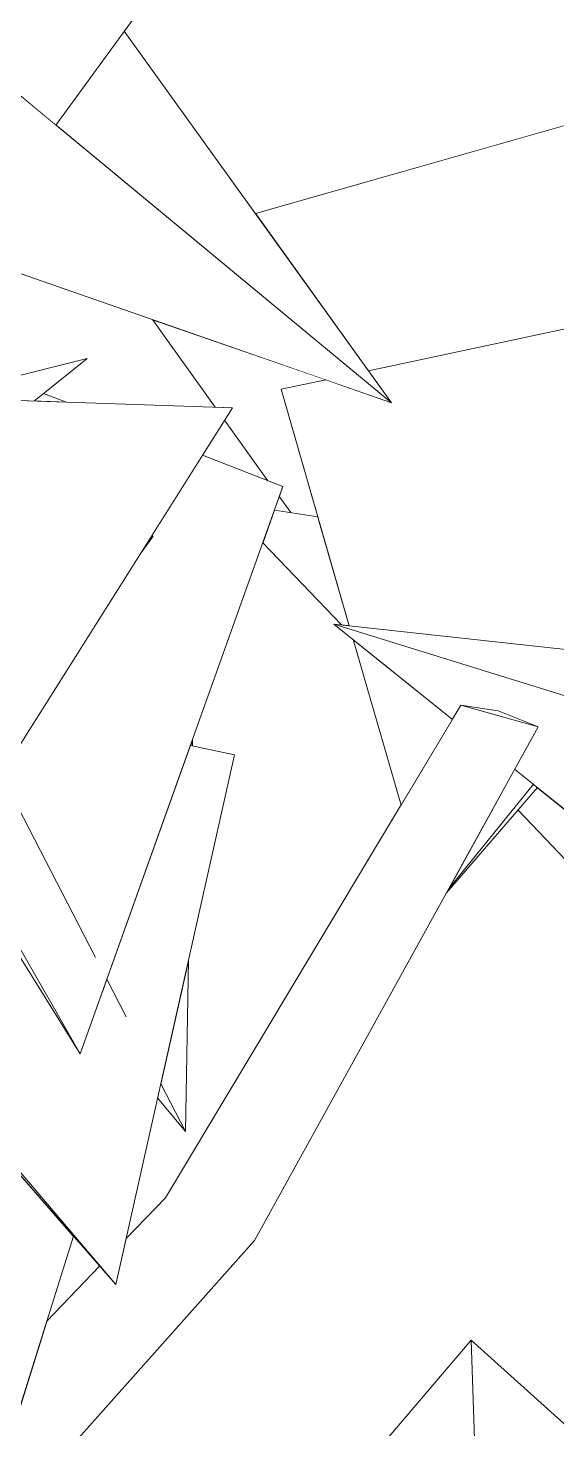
# Model space of a CAD drawing. Header units: millimetres. Extents: x -9413 to 8527, y -300 to 11224.
# Drawn here: x -5187 to -4970, y 4386 to 4962 of the extents above; entities that cross this region are included whole.
import ezdxf

# ---------------------------------------------------------------- set-up
doc = ezdxf.new("R2010")
doc.units = ezdxf.units.MM
doc.header["$MEASUREMENT"] = 0
doc.linetypes.add('Wipeout_Contour', pattern=[1000, 0, -1000])
doc.layers.add('Interior - Furniture', color=7, linetype='Continuous')
doc.layers.add('Interior - Furniture _Pen_No__4', color=7, linetype='Continuous', lineweight=20, true_color=0x029e21)

# ---------------------------------------------------------------- blocks, each defined once
blk = doc.blocks.new('Section Elem_40_6')
at = {"color": 254, "linetype": 'Wipeout_Contour', "lineweight": 0, "ltscale": 28345.062757}
blk.add_wipeout([(-5226.61, 4810.31), (-5184.86, 4808.88), (-5163.22, 4826.26), (-5226.34, 4810.63)], dxfattribs=at).dxf.layer = 'Interior - Furniture'
at = {"color": 254, "linetype": 'Wipeout_Contour', "lineweight": 0, "ltscale": 34716.932737}
blk.add_wipeout([(-5086.18, 4764.01), (-5090.97, 4750.6), (-5058.76, 4716.82), (-5055.49, 4716.46), (-5068.43, 4761.29)], dxfattribs=at).dxf.layer = 'Interior - Furniture'
at = {"color": 254, "linetype": 'Wipeout_Contour', "lineweight": 0, "ltscale": 20852.409823}
blk.add_wipeout([(-5209.37, 4638.08), (-5159.71, 4580.08), (-5198.52, 4655.29)], dxfattribs=at).dxf.layer = 'Interior - Furniture'
at = {"color": 254, "linetype": 'Wipeout_Contour', "lineweight": 0, "ltscale": 20651.244271}
blk.add_wipeout([(-5155.09, 4571.14), (-5156.97, 4565.89), (-5147.15, 4555.74)], dxfattribs=at).dxf.layer = 'Interior - Furniture'
at = {"color": 254, "linetype": 'Wipeout_Contour', "lineweight": 0, "ltscale": 47633.026209}
blk.add_wipeout([(-5179.76, 4430.65), (-5193.64, 4386.41), (-5094.42, 4463.74), (-5131.05, 4481.36), (-5147.2, 4464.55), (-5151.44, 4445.64), (-5158.07, 4453.23)], dxfattribs=at).dxf.layer = 'Interior - Furniture'
at = {"color": 254, "linetype": 'Wipeout_Contour', "lineweight": 0, "ltscale": 33224.883915}
blk.add_wipeout([(-5005.43, 4422.74), (-5090.44, 4323.23), (-5075.15, 4303.23), (-5016.01, 4297.92), (-5001.77, 4318.05)], dxfattribs=at).dxf.layer = 'Interior - Furniture'
at = {"color": 254, "linetype": 'Wipeout_Contour', "lineweight": 0, "ltscale": 96341.212886}
blk.add_wipeout([(-5083.54, 4813.65), (-5055.49, 4716.46), (-4937.65, 4703.5), (-4915.8, 4730.51), (-4925.39, 4739.38), (-4910.47, 4737.1), (-4894.79, 4756.48), (-4917.77, 4778.93), (-4893.62, 4782.88), (-4881.26, 4773.2), (-4799.58, 4874.15), (-5047.55, 4821.31), (-5038.09, 4808.15), (-5065.13, 4817.57)], dxfattribs=at).dxf.layer = 'Interior - Furniture'
at = {"color": 254, "linetype": 'Wipeout_Contour', "lineweight": 0, "ltscale": 21204.151899}
blk.add_wipeout([(-5181.06, 4811.94), (-5184.86, 4808.88), (-5172.08, 4808.44)], dxfattribs=at).dxf.layer = 'Interior - Furniture'
at = {"color": 254, "linetype": 'Wipeout_Contour', "lineweight": 0, "ltscale": 20500.124034}
blk.add_wipeout([(-5131.05, 4481.36), (-4977.94, 4674.93), (-5009.61, 4683.77)], dxfattribs=at).dxf.layer = 'Interior - Furniture'
at = {"color": 254, "linetype": 'Wipeout_Contour', "lineweight": 0, "ltscale": 67985.955204}
blk.add_wipeout([(-5307.62, 4297.56), (-5284.82, 4288.92), (-5280.75, 4293.73), (-5277.84, 4287.32), (-5280.12, 4287.14), (-5258.86, 4279.08), (-5094.42, 4463.74), (-5193.64, 4386.41), (-5195.82, 4379.45), (-5197.63, 4383.3)], dxfattribs=at).dxf.layer = 'Interior - Furniture'
at = {"color": 254, "linetype": 'Wipeout_Contour', "lineweight": 0, "ltscale": 46158.207307}
blk.add_wipeout([(-5005.43, 4422.74), (-5001.77, 4318.05), (-4986.64, 4339.44), (-4966.59, 4334.3), (-4967.98, 4325.64), (-4986.51, 4297.39), (-4872.56, 4303.27)], dxfattribs=at).dxf.layer = 'Interior - Furniture'
at = {"layer": 'Interior - Furniture _Pen_No__4', "linetype": 'Continuous'}
for p, q in [((-5090.44, 4323.23), (-5005.43, 4422.74)), ((-4872.56, 4303.27), (-5005.43, 4422.74)), ((-5005.43, 4422.74), (-5001.77, 4318.05))]:
    blk.add_line(p, q, dxfattribs=at)
at = {"color": 254, "linetype": 'Wipeout_Contour', "lineweight": 0, "ltscale": 76926.25996}
blk.add_wipeout([(-5136.28, 4842.35), (-5110.54, 4806.34), (-5103.53, 4806.1), (-5106.73, 4801.01), (-5088.9, 4776.08), (-5082.73, 4773.68), (-5084.21, 4769.52), (-5079.55, 4763), (-5068.43, 4761.29), (-5083.54, 4813.65), (-5065.13, 4817.57)], dxfattribs=at).dxf.layer = 'Interior - Furniture'
at = {"color": 254, "linetype": 'Wipeout_Contour', "lineweight": 0, "ltscale": 20414.348951}
blk.add_wipeout([(-4977.94, 4674.93), (-5131.05, 4481.36), (-5094.42, 4463.74)], dxfattribs=at).dxf.layer = 'Interior - Furniture'
at = {"color": 254, "linetype": 'Wipeout_Contour', "lineweight": 0, "ltscale": 34344.366933}
blk.add_wipeout([(-5240.51, 4509.96), (-5195.82, 4379.45), (-5168.82, 4465.53), (-5225.5, 4530.4), (-5226.55, 4487.08)], dxfattribs=at).dxf.layer = 'Interior - Furniture'
at = {"color": 254, "linetype": 'Wipeout_Contour', "lineweight": 0, "ltscale": 41814.707903}
blk.add_wipeout([(-4921.07, 4935.14), (-5094.01, 4885.91), (-5047.55, 4821.31), (-4951.69, 4841.74), (-4949.12, 4873.87), (-4937.98, 4869.13)], dxfattribs=at).dxf.layer = 'Interior - Furniture'
at = {"color": 254, "linetype": 'Wipeout_Contour', "lineweight": 0, "ltscale": 20613.842712}
blk.add_wipeout([(-5013.07, 4677.99), (-5053.85, 4710.77), (-5034.22, 4642.75)], dxfattribs=at).dxf.layer = 'Interior - Furniture'
at = {"color": 254, "linetype": 'Wipeout_Contour', "lineweight": 0, "ltscale": 20532.658042}
blk.add_wipeout([(-4977.94, 4674.93), (-4994.35, 4681.47), (-5009.61, 4683.77)], dxfattribs=at).dxf.layer = 'Interior - Furniture'
at = {"color": 254, "linetype": 'Wipeout_Contour', "lineweight": 0, "ltscale": 20785.984176}
blk.add_wipeout([(-5120.78, 4667.17), (-5119.94, 4667), (-5119.89, 4669.67)], dxfattribs=at).dxf.layer = 'Interior - Furniture'
at = {"color": 254, "linetype": 'Wipeout_Contour', "lineweight": 0, "ltscale": 33901.081255}
blk.add_wipeout([(-4978.25, 4649.98), (-4986.22, 4640.74), (-4940.8, 4593.1), (-4938.34, 4599.54), (-4955.06, 4631.34)], dxfattribs=at).dxf.layer = 'Interior - Furniture'
at = {"color": 254, "linetype": 'Wipeout_Contour', "lineweight": 0, "ltscale": 27407.632257}
blk.add_wipeout([(-5122.54, 4574.49), (-5132.93, 4528.19), (-5122.82, 4508.61), (-5121.54, 4578.97)], dxfattribs=at).dxf.layer = 'Interior - Furniture'
at = {"color": 254, "linetype": 'Wipeout_Contour', "lineweight": 0, "ltscale": 79846.5332}
blk.add_wipeout([(-5242.07, 5122.34), (-5246.04, 5117.14), (-5238.38, 5075.11), (-5176.5, 5100.72), (-5221.6, 5023.77), (-5230.64, 5032.71), (-5216.62, 4955.86), (-5176.06, 4922.3), (-5082.51, 5050.47), (-5193.11, 5151.67), (-5223.43, 5108.44)], dxfattribs=at).dxf.layer = 'Interior - Furniture'
at = {"color": 254, "linetype": 'Wipeout_Contour', "lineweight": 0, "ltscale": 20449.277472}
blk.add_wipeout([(-5014.74, 4608.2), (-4979.88, 4651.29), (-4987.57, 4657.47)], dxfattribs=at).dxf.layer = 'Interior - Furniture'
at = {"color": 254, "linetype": 'Wipeout_Contour', "lineweight": 0, "ltscale": 20510.871796}
blk.add_wipeout([(-5132.93, 4528.19), (-5134.23, 4522.36), (-5122.82, 4508.61)], dxfattribs=at).dxf.layer = 'Interior - Furniture'
at = {"color": 254, "linetype": 'Wipeout_Contour', "lineweight": 0, "ltscale": 21256.277581}
blk.add_wipeout([(-5147.91, 4960.86), (-5176.06, 4922.3), (-5038.09, 4808.15)], dxfattribs=at).dxf.layer = 'Interior - Furniture'
at = {"color": 254, "linetype": 'Wipeout_Contour', "lineweight": 0, "ltscale": 69035.635206}
blk.add_wipeout([(-5225.45, 4532.81), (-5151.44, 4445.64), (-5102.6, 4663.44), (-5120.78, 4667.17), (-5155.09, 4571.14), (-5147.15, 4555.74), (-5156.97, 4565.89), (-5166.04, 4540.5), (-5218.09, 4624.23), (-5223.44, 4615.74)], dxfattribs=at).dxf.layer = 'Interior - Furniture'
at = {"color": 254, "linetype": 'Wipeout_Contour', "lineweight": 0, "ltscale": 27246.997141}
blk.add_wipeout([(-5014.74, 4608.2), (-5015.56, 4606.71), (-4978.25, 4649.98), (-4979.88, 4651.29)], dxfattribs=at).dxf.layer = 'Interior - Furniture'
at = {"layer": 'Interior - Furniture _Pen_No__4', "linetype": 'Continuous'}
for p, q in [((-5176.06, 4922.3), (-5082.51, 5050.47)), ((-5038.09, 4808.15), (-5249.16, 4982.77)), ((-5038.09, 4808.15), (-5147.91, 4960.86)), ((-5094.01, 4885.91), (-4921.07, 4935.14)), ((-5237.89, 4877.73), (-5038.09, 4808.15)), ((-5047.55, 4821.31), (-4799.58, 4874.15)), ((-5110.54, 4806.34), (-5136.28, 4842.35)), ((-5163.22, 4826.26), (-5226.34, 4810.63)), ((-5184.86, 4808.88), (-5163.22, 4826.26)), ((-5083.54, 4813.65), (-5065.13, 4817.57)), ((-5103.53, 4806.1), (-5226.61, 4810.31)), ((-5172.08, 4808.44), (-5181.06, 4811.94)), ((-5122.82, 4508.61), (-5132.93, 4528.19)), ((-5134.23, 4522.36), (-5122.82, 4508.61)), ((-5147.2, 4464.55), (-5131.05, 4481.36))]:
    blk.add_line(p, q, dxfattribs=at)
at = {"color": 254, "linetype": 'Wipeout_Contour', "lineweight": 0, "ltscale": 33698.909208}
blk.add_wipeout([(-5061.78, 4717.15), (-4962.44, 4686.25), (-4778.68, 4489.51), (-4780.8, 4680.05), (-4795.4, 4687.85)], dxfattribs=at).dxf.layer = 'Interior - Furniture'
at = {"color": 254, "linetype": 'Wipeout_Contour', "lineweight": 0, "ltscale": 41629.887786}
blk.add_wipeout([(-5267.77, 4581.68), (-5263.5, 4577.12), (-5262.01, 4572.76), (-5225.5, 4530.4), (-5151.44, 4445.64), (-5267.41, 4582.23)], dxfattribs=at).dxf.layer = 'Interior - Furniture'
at = {"layer": 'Interior - Furniture _Pen_No__4', "linetype": 'Continuous'}
for p, q in [((-5225.5, 4530.4), (-5151.44, 4445.64)), ((-5258.86, 4279.08), (-5094.42, 4463.74)), ((-5195.82, 4379.45), (-5168.82, 4465.53)), ((-5179.76, 4430.65), (-5158.07, 4453.23))]:
    blk.add_line(p, q, dxfattribs=at)
at = {"color": 254, "linetype": 'Wipeout_Contour', "lineweight": 0, "ltscale": 69676.097066}
blk.add_wipeout([(-5215.89, 4627.72), (-5166.04, 4540.5), (-5082.73, 4773.68), (-5115.84, 4786.56), (-5136.59, 4753.61), (-5136.09, 4753.3), (-5141.18, 4746.33), (-5198.52, 4655.29), (-5159.71, 4580.08), (-5209.37, 4638.08)], dxfattribs=at).dxf.layer = 'Interior - Furniture'
at = {"color": 254, "linetype": 'Wipeout_Contour', "lineweight": 0, "ltscale": 54514.797109}
blk.add_wipeout([(-4962.44, 4686.25), (-5061.78, 4717.15), (-5013.07, 4677.99), (-5009.61, 4683.77), (-4994.35, 4681.47), (-4977.94, 4674.93), (-4987.57, 4657.47), (-4778.68, 4489.51)], dxfattribs=at).dxf.layer = 'Interior - Furniture'
at = {"layer": 'Interior - Furniture _Pen_No__4', "linetype": 'Continuous'}
for p, q in [((-5055.49, 4716.46), (-5083.54, 4813.65)), ((-5088.9, 4776.08), (-5106.73, 4801.01)), ((-5082.73, 4773.68), (-5115.84, 4786.56)), ((-5079.55, 4763), (-5084.21, 4769.52)), ((-5086.18, 4764.01), (-5068.43, 4761.29)), ((-5058.76, 4716.82), (-5090.97, 4750.6)), ((-4795.38, 4687.85), (-5061.78, 4717.15)), ((-4962.44, 4686.25), (-5061.78, 4717.15)), ((-5061.78, 4717.15), (-5013.07, 4677.99)), ((-5034.22, 4642.75), (-5053.85, 4710.77)), ((-5131.05, 4481.36), (-5009.61, 4683.77)), ((-4994.35, 4681.47), (-5009.61, 4683.77)), ((-5009.61, 4683.77), (-4977.94, 4674.93)), ((-4977.94, 4674.93), (-4994.35, 4681.47)), ((-5094.42, 4463.74), (-4977.94, 4674.93)), ((-5102.6, 4663.44), (-5120.78, 4667.17)), ((-5119.94, 4667), (-5119.89, 4669.67)), ((-5151.44, 4445.64), (-5102.6, 4663.44)), ((-4987.57, 4657.47), (-4778.68, 4489.51)), ((-5015.56, 4606.71), (-4978.25, 4649.98)), ((-4979.88, 4651.29), (-5014.74, 4608.2)), ((-4940.8, 4593.1), (-4986.22, 4640.74)), ((-5122.82, 4508.61), (-5121.54, 4578.97)), ((-5147.14, 4555.72), (-5155.09, 4571.14))]:
    blk.add_line(p, q, dxfattribs=at)
at = {"color": 254, "linetype": 'Wipeout_Contour', "lineweight": 0, "ltscale": 20994.460901}
blk.add_wipeout([(-5141.18, 4746.33), (-5136.09, 4753.3), (-5136.59, 4753.61)], dxfattribs=at).dxf.layer = 'Interior - Furniture'
at = {"color": 254, "linetype": 'Wipeout_Contour', "lineweight": 0, "ltscale": 20822.884822}
blk.add_wipeout([(-5215.89, 4627.72), (-5218.09, 4624.23), (-5166.04, 4540.5)], dxfattribs=at).dxf.layer = 'Interior - Furniture'
at = {"layer": 'Interior - Furniture _Pen_No__4', "linetype": 'Continuous'}
for p, q in [((-5224.42, 4614.19), (-5103.53, 4806.1)), ((-5166.04, 4540.5), (-5082.73, 4773.68)), ((-5141.18, 4746.33), (-5136.09, 4753.3)), ((-5136.09, 4753.3), (-5136.59, 4753.61)), ((-5159.69, 4580.05), (-5198.52, 4655.29)), ((-5215.89, 4627.72), (-5166.04, 4540.5)), ((-5166.04, 4540.5), (-5218.09, 4624.23)), ((-5151.44, 4445.64), (-5267.41, 4582.23))]:
    blk.add_line(p, q, dxfattribs=at)

msp = doc.modelspace()

# ---------------------------------------------------------------- block references
at = {"layer": 'Interior - Furniture'}
msp.add_blockref('Section Elem_40_6', (0, 0), dxfattribs=at)

doc.saveas('drawing.dxf')
